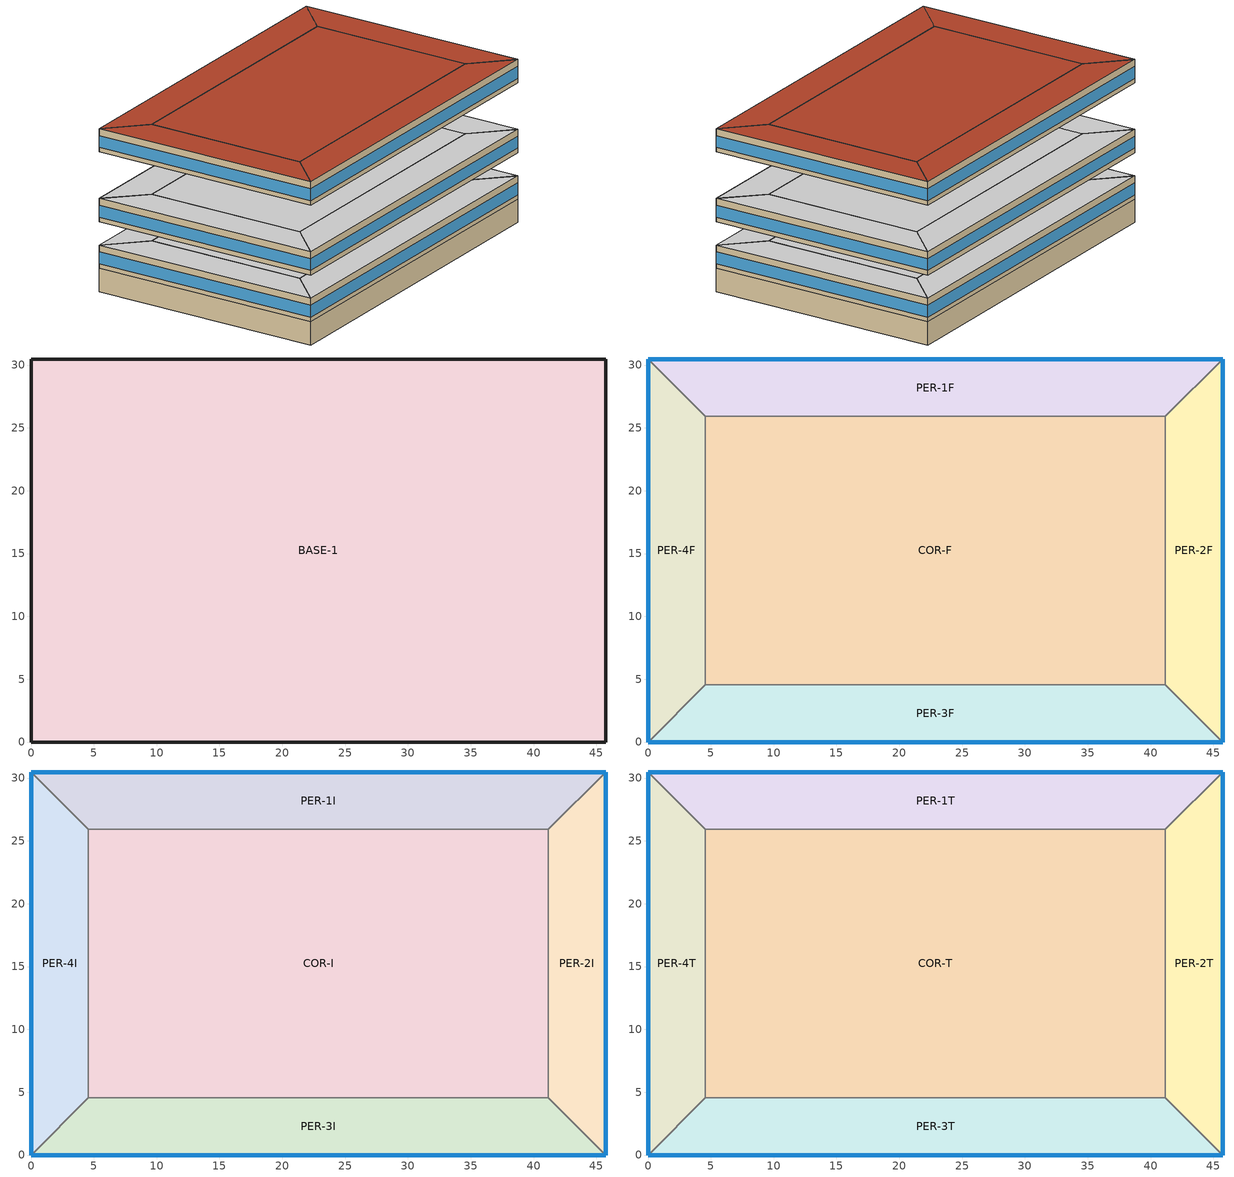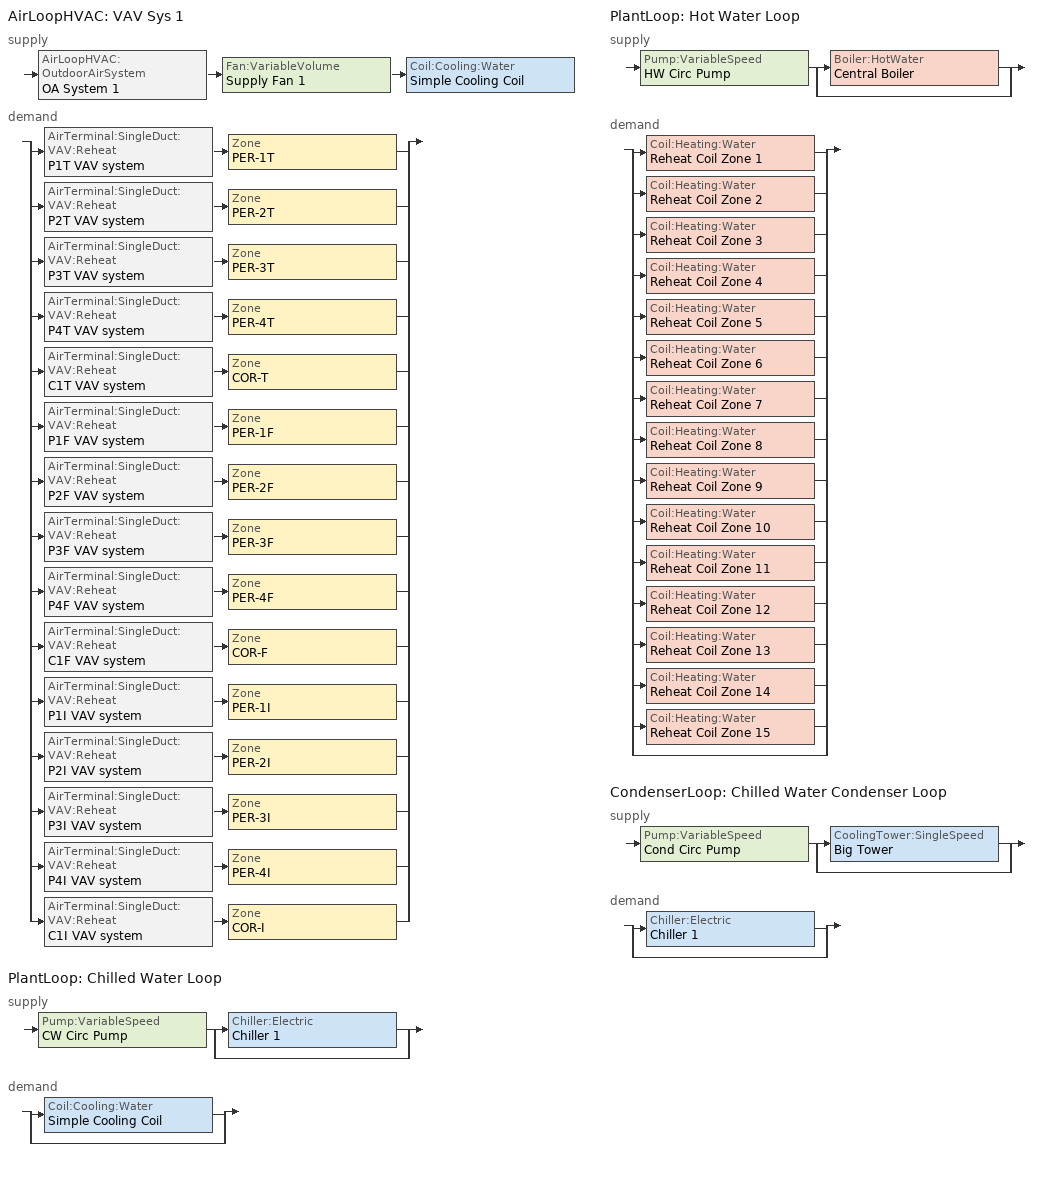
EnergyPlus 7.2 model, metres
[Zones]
BASE-1
 floor ground (SLAB-1): 45.72,30.48 45.72,0 0,0 0,30.48 z-3.05
 wall ground (SLAB-1): 45.72,30.48 0,30.48 0,0 45.72,0 45.72,30.48 z-3.05:0
PER-1F
 floor to BASE-1 (FLOOR-1): 4.57,25.91 0,30.48 45.72,30.48 41.15,25.91 z0
 wall outside (WALL-1): 45.72,30.48 0,30.48 z0:3.05
 wall to PER-4F (INTWALL-1): 0,30.48 4.57,25.91 z0:3.05
 wall to COR-F (INTWALL-1): 4.57,25.91 41.15,25.91 z0:3.05
 wall to PER-2F (INTWALL-1): 41.15,25.91 45.72,30.48 z0:3.05
 window (COMPOSITE): 45.72,30.48 0,30.48 z0.61:2.13
 ceiling adiabatic (CEILING-1): 41.15,25.91 45.72,30.48 0,30.48 4.57,25.91 z3.05
PER-2F
 floor to BASE-1 (FLOOR-1): 41.15,25.91 45.72,30.48 45.72,0 41.15,4.57 z0
 wall outside (WALL-1): 45.72,0 45.72,30.48 z0:3.05
 wall to COR-F (INTWALL-1): 41.15,25.91 41.15,4.57 z0:3.05
 wall to PER-3F (INTWALL-1): 41.15,4.57 45.72,0 z0:3.05
 window (COMPOSITE): 45.72,0 45.72,30.48 z0.61:2.13
 ceiling adiabatic (CEILING-1): 41.15,4.57 45.72,0 45.72,30.48 41.15,25.91 z3.05
PER-3F
 floor to BASE-1 (FLOOR-1): 41.15,4.57 45.72,0 0,0 4.57,4.57 z0
 wall outside (WALL-1): 0,0 45.72,0 z0:3.05
 wall to COR-F (INTWALL-1): 41.15,4.57 4.57,4.57 z0:3.05
 wall to PER-4F (INTWALL-1): 4.57,4.57 0,0 z0:3.05
 window (COMPOSITE): 0,0 45.72,0 z0.61:2.13
 ceiling adiabatic (CEILING-1): 4.57,4.57 0,0 45.72,0 41.15,4.57 z3.05
PER-4F
 floor to BASE-1 (FLOOR-1): 4.57,4.57 0,0 0,30.48 4.57,25.91 z0
 wall outside (WALL-1): 0,30.48 0,0 z0:3.05
 wall to COR-F (INTWALL-1): 4.57,4.57 4.57,25.91 z0:3.05
 window (COMPOSITE): 0,30.48 0,0 z0.61:2.13
 ceiling adiabatic (CEILING-1): 4.57,25.91 0,30.48 0,0 4.57,4.57 z3.05
COR-F
 floor to BASE-1 (FLOOR-1): 41.15,25.91 41.15,4.57 4.57,4.57 4.57,25.91 z0
 ceiling adiabatic (CEILING-1): 4.57,25.91 4.57,4.57 41.15,4.57 41.15,25.91 z3.05
PER-1I
 floor adiabatic (FLOOR-1): 4.57,25.91 0,30.48 45.72,30.48 41.15,25.91 z6.1
 wall outside (WALL-1): 45.72,30.48 0,30.48 z6.1:9.14
 wall to PER-4I (INTWALL-1): 0,30.48 4.57,25.91 z6.1:9.14
 wall to COR-I (INTWALL-1): 4.57,25.91 41.15,25.91 z6.1:9.14
 wall to PER-2I (INTWALL-1): 41.15,25.91 45.72,30.48 z6.1:9.14
 window (COMPOSITE): 45.72,30.48 0,30.48 z6.71:8.23
 ceiling adiabatic (CEILING-1): 41.15,25.91 45.72,30.48 0,30.48 4.57,25.91 z9.14
PER-2I
 floor adiabatic (FLOOR-1): 41.15,25.91 45.72,30.48 45.72,0 41.15,4.57 z6.1
 wall outside (WALL-1): 45.72,0 45.72,30.48 z6.1:9.14
 wall to COR-I (INTWALL-1): 41.15,25.91 41.15,4.57 z6.1:9.14
 wall to PER-3I (INTWALL-1): 41.15,4.57 45.72,0 z6.1:9.14
 window (COMPOSITE): 45.72,0 45.72,30.48 z6.71:8.23
 ceiling adiabatic (CEILING-1): 41.15,4.57 45.72,0 45.72,30.48 41.15,25.91 z9.14
PER-3I
 floor adiabatic (FLOOR-1): 41.15,4.57 45.72,0 0,0 4.57,4.57 z6.1
 wall outside (WALL-1): 0,0 45.72,0 z6.1:9.14
 wall to COR-I (INTWALL-1): 41.15,4.57 4.57,4.57 z6.1:9.14
 wall to PER-4I (INTWALL-1): 4.57,4.57 0,0 z6.1:9.14
 window (COMPOSITE): 0,0 45.72,0 z6.71:8.23
 ceiling adiabatic (CEILING-1): 4.57,4.57 0,0 45.72,0 41.15,4.57 z9.14
PER-4I
 floor adiabatic (FLOOR-1): 4.57,4.57 0,0 0,30.48 4.57,25.91 z6.1
 wall outside (WALL-1): 0,30.48 0,0 z6.1:9.14
 wall to COR-I (INTWALL-1): 4.57,4.57 4.57,25.91 z6.1:9.14
 window (COMPOSITE): 0,30.48 0,0 z6.71:8.23
 ceiling adiabatic (CEILING-1): 4.57,25.91 0,30.48 0,0 4.57,4.57 z9.14
COR-I
 floor adiabatic (FLOOR-1): 41.15,25.91 41.15,4.57 4.57,4.57 4.57,25.91 z6.1
 ceiling adiabatic (CEILING-1): 4.57,25.91 4.57,4.57 41.15,4.57 41.15,25.91 z9.14
PER-1T
 floor adiabatic (FLOOR-1): 4.57,25.91 0,30.48 45.72,30.48 41.15,25.91 z15.24
 wall outside (WALL-1): 45.72,30.48 0,30.48 z15.24:18.29
 wall to PER-4T (INTWALL-1): 0,30.48 4.57,25.91 z15.24:18.29
 wall to COR-T (INTWALL-1): 4.57,25.91 41.15,25.91 z15.24:18.29
 wall to PER-2T (INTWALL-1): 41.15,25.91 45.72,30.48 z15.24:18.29
 window (COMPOSITE): 45.72,30.48 0,30.48 z15.85:17.37
 roof outside (ROOF-1): 41.15,25.91 45.72,30.48 0,30.48 4.57,25.91 z18.29
PER-2T
 floor adiabatic (FLOOR-1): 41.15,25.91 45.72,30.48 45.72,0 41.15,4.57 z15.24
 wall outside (WALL-1): 45.72,0 45.72,30.48 z15.24:18.29
 wall to COR-T (INTWALL-1): 41.15,25.91 41.15,4.57 z15.24:18.29
 wall to PER-3T (INTWALL-1): 41.15,4.57 45.72,0 z15.24:18.29
 window (COMPOSITE): 45.72,0 45.72,30.48 z15.85:17.37
 roof outside (ROOF-1): 41.15,4.57 45.72,0 45.72,30.48 41.15,25.91 z18.29
PER-3T
 floor adiabatic (FLOOR-1): 41.15,4.57 45.72,0 0,0 4.57,4.57 z15.24
 wall outside (WALL-1): 0,0 45.72,0 z15.24:18.29
 wall to COR-T (INTWALL-1): 41.15,4.57 4.57,4.57 z15.24:18.29
 wall to PER-4T (INTWALL-1): 4.57,4.57 0,0 z15.24:18.29
 window (COMPOSITE): 0,0 45.72,0 z15.85:17.37
 roof outside (ROOF-1): 4.57,4.57 0,0 45.72,0 41.15,4.57 z18.29
PER-4T
 floor adiabatic (FLOOR-1): 4.57,4.57 0,0 0,30.48 4.57,25.91 z15.24
 wall outside (WALL-1): 0,30.48 0,0 z15.24:18.29
 wall to COR-T (INTWALL-1): 4.57,4.57 4.57,25.91 z15.24:18.29
 window (COMPOSITE): 0,30.48 0,0 z15.85:17.37
 roof outside (ROOF-1): 4.57,25.91 0,30.48 0,0 4.57,4.57 z18.29
COR-T
 floor adiabatic (FLOOR-1): 41.15,25.91 41.15,4.57 4.57,4.57 4.57,25.91 z15.24
 roof outside (ROOF-1): 4.57,25.91 4.57,4.57 41.15,4.57 41.15,25.91 z18.29
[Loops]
AirLoopHVAC 'VAV Sys 1'
 supply: AirLoopHVAC:OutdoorAirSystem 'OA System 1' > Fan:VariableVolume 'Supply Fan 1' > Coil:Cooling:Water 'Simple Cooling Coil'
 demand: split
  | AirTerminal:SingleDuct:VAV:Reheat 'P1T VAV system' > Zone 'PER-1T'
  | AirTerminal:SingleDuct:VAV:Reheat 'P2T VAV system' > Zone 'PER-2T'
  | AirTerminal:SingleDuct:VAV:Reheat 'P3T VAV system' > Zone 'PER-3T'
  | AirTerminal:SingleDuct:VAV:Reheat 'P4T VAV system' > Zone 'PER-4T'
  | AirTerminal:SingleDuct:VAV:Reheat 'C1T VAV system' > Zone 'COR-T'
  | AirTerminal:SingleDuct:VAV:Reheat 'P1F VAV system' > Zone 'PER-1F'
  | AirTerminal:SingleDuct:VAV:Reheat 'P2F VAV system' > Zone 'PER-2F'
  | AirTerminal:SingleDuct:VAV:Reheat 'P3F VAV system' > Zone 'PER-3F'
  | AirTerminal:SingleDuct:VAV:Reheat 'P4F VAV system' > Zone 'PER-4F'
  | AirTerminal:SingleDuct:VAV:Reheat 'C1F VAV system' > Zone 'COR-F'
  | AirTerminal:SingleDuct:VAV:Reheat 'P1I VAV system' > Zone 'PER-1I'
  | AirTerminal:SingleDuct:VAV:Reheat 'P2I VAV system' > Zone 'PER-2I'
  | AirTerminal:SingleDuct:VAV:Reheat 'P3I VAV system' > Zone 'PER-3I'
  | AirTerminal:SingleDuct:VAV:Reheat 'P4I VAV system' > Zone 'PER-4I'
  | AirTerminal:SingleDuct:VAV:Reheat 'C1I VAV system' > Zone 'COR-I'
PlantLoop 'Chilled Water Loop'
 supply: Pump:VariableSpeed 'CW Circ Pump' > split
  | Chiller:Electric 'Chiller 1'
  | bypass
 demand: split
  | Coil:Cooling:Water 'Simple Cooling Coil'
  | bypass
PlantLoop 'Hot Water Loop'
 supply: Pump:VariableSpeed 'HW Circ Pump' > split
  | Boiler:HotWater 'Central Boiler'
  | bypass
 demand: split
  | Coil:Heating:Water 'Reheat Coil Zone 1'
  | Coil:Heating:Water 'Reheat Coil Zone 2'
  | Coil:Heating:Water 'Reheat Coil Zone 3'
  | Coil:Heating:Water 'Reheat Coil Zone 4'
  | Coil:Heating:Water 'Reheat Coil Zone 5'
  | Coil:Heating:Water 'Reheat Coil Zone 6'
  | Coil:Heating:Water 'Reheat Coil Zone 7'
  | Coil:Heating:Water 'Reheat Coil Zone 8'
  | Coil:Heating:Water 'Reheat Coil Zone 9'
  | Coil:Heating:Water 'Reheat Coil Zone 10'
  | Coil:Heating:Water 'Reheat Coil Zone 11'
  | Coil:Heating:Water 'Reheat Coil Zone 12'
  | Coil:Heating:Water 'Reheat Coil Zone 13'
  | Coil:Heating:Water 'Reheat Coil Zone 14'
  | Coil:Heating:Water 'Reheat Coil Zone 15'
  | bypass
CondenserLoop 'Chilled Water Condenser Loop'
 supply: Pump:VariableSpeed 'Cond Circ Pump' > split
  | CoolingTower:SingleSpeed 'Big Tower'
  | bypass
 demand: split
  | Chiller:Electric 'Chiller 1'
  | bypass
[Building]
Building: North Axis {deg}=0; Terrain=Suburbs; Loads Convergence Tolerance Value=0.04; Temperature Convergence Tolerance Value {deltaC}=0.4; Solar Distribution=MinimalShadowing; Maximum Number of Warmup Days=25; Minimum Number of Warmup Days=6
[SizingPeriod:DesignDay] Day of Month=21; Humidity Condition Type=Wetbulb; Barometric Pressure {Pa}=99063; Rain Indicator=No; Snow Indicator=No; Daylight Saving Time Indicator=No; Solar Model Indicator=ASHRAEClearSky
Name | Month | Day Type | Maximum Dry-Bulb Temperature {C} | Daily Dry-Bulb Temperature Range {deltaC} | Wetbulb or DewPoint at Maximum Dry-Bulb {C} | Wind Speed {m/s} | Wind Direction {deg} | Sky Clearness
CHICAGO_IL_USA Annual Heating 99% Design Conditions DB | 1 | WinterDesignDay | -17.3 | 0 | -17.3 | 4.9 | 270 | 0
CHICAGO_IL_USA Annual Cooling 1% Design Conditions DB/MCWB | 7 | SummerDesignDay | 31.5 | 10.7 | 23 | 5.3 | 230 | 1
[Site:Location]
CHICAGO_IL_USA TMY2-94846: Latitude {deg}=41.78; Longitude {deg}=-87.75; Time Zone {hr}=-6; Elevation {m}=190
[Site:GroundTemperature:BuildingSurface]
20.03, 20.03, 20.13, 20.3, 20.43, 20.52, 20.62, 20.77, 20.78, 20.55, 20.44, 20.2
[Material]
Name | Roughness | Thickness {m} | Conductivity {W/m-K} | Density {kg/m3} | Specific Heat {J/kg-K} | Thermal Absorptance | Solar Absorptance | Visible Absorptance
ST01 | MediumRough | 0.0254 | 1.802 | 2243 | 837 | 0.9 | 0.65 | 0.65
GP02 | MediumSmooth | 0.0159 | 0.16 | 801 | 837 | 0.9 | 0.75 | 0.75
BR01 | VeryRough | 0.0095 | 0.162 | 1121 | 1464 | 0.9 | 0.7 | 0.7
CC24 | MediumRough | 0.1016 | 0.36 | 1282 | 837 | 0.9 | 0.65 | 0.65
AC02 | MediumSmooth | 0.0127 | 0.057 | 288 | 1339 | 0.9 | 0.7 | 0.7
SOIL | Rough | 0.6096 | 1.7308 | 1842.07 | 1.08857 | 0.65 | 0.65 | 0.65
CC15 | MediumRough | 0.1524 | 1.802 | 2243 | 837 | 0.9 | 0.65 | 0.65
MediumFurniture | MediumSmooth | 0.57 | 0.115 | 513 | 1381 | 0.9 | 0.78 | 0.78
[Material:NoMass] Roughness=Rough
Name | Thermal Resistance {m2-K/W} | Thermal Absorptance | Solar Absorptance | Visible Absorptance
IN-W | 0.44 | 0.65 | 0.65 | 0.65
IN-R | 1.602 | 0.65 | 0.65 | 0.65
CP01 | 0.367 | 0.9 | 0.75 | 0.75
[Material:AirGap]
Name | Thermal Resistance {m2-K/W}
AL21 | 0.157
AL33 | 0.162
[WindowMaterial:Glazing]
CLEAR 6MM: Optical Data Type=SpectralAverage; Thickness {m}=0.006; Solar Transmittance at Normal Incidence=0.775; Front Side Solar Reflectance at Normal Incidence=0.071; Back Side Solar Reflectance at Normal Incidence=0.071; Visible Transmittance at Normal Incidence=0.881; Front Side Visible Reflectance at Normal Incidence=0.08; Back Side Visible Reflectance at Normal Incidence=0.08; Infrared Transmittance at Normal Incidence=0; Front Side Infrared Hemispherical Emissivity=0.84; Back Side Infrared Hemispherical Emissivity=0.84; Conductivity {W/m-K}=0.9
[WindowMaterial:Gas]
AIR 6MM: Gas Type=Air; Thickness {m}=0.0063
[Construction]
WALL-1: ST01, IN-W, AL21, GP02
ROOF-1: BR01, CC24, IN-R, AL33, AC02
FLOOR-1: CC24, CP01
CEILING-1: CP01, CC24
SLAB-1: SOIL, CC15
INTWALL-1: GP02, AL21, GP02
Medium Furniture: MediumFurniture
COMPOSITE: CLEAR 6MM, AIR 6MM, CLEAR 6MM
[Zone] Type=1; Ceiling Height {m}=3.048
Name | Multiplier | Volume {m3}
PER-1T; PER-3T; PER-1F; PER-3F | 1 | 573.4156
PER-2T; PER-4T; PER-2F; PER-4F | 1 | 361.0395
COR-T; COR-F | 1 | 2378.61
PER-1I; PER-3I | 4 | 573.4156
PER-2I; PER-4I | 4 | 361.0395
COR-I | 4 | 2378.61
BASE-1 | 1 | 4247.53
[GroundHeatTransfer:Control]
Control1: Run Basement Preprocessor=yes; Run Slab Preprocessor=no
[GroundHeatTransfer:Basement:SimParameters]
F: Multiplier for the ADI solution=0.1; IYRS: Maximum number of yearly iterations:=15
[GroundHeatTransfer:Basement:MatlProps]
NMAT: Number of materials in this domain=6; Density for Foundation Wall {kg/m3}=2242.6; density for Floor Slab {kg/m3}=2242.6; density for Ceiling {kg/m3}=311.66; density for Soil {kg/m3}=1500; density for Gravel {kg/m3}=2000; density for Wood {kg/m3}=448.5; Specific heat for foundation wall {J/kg-K}=880; Specific heat for floor slab {J/kg-K}=880; Specific heat for ceiling {J/kg-K}=1513; Specific heat for soil {J/kg-K}=840; Specific heat for gravel {J/kg-K}=720; Specific heat for wood {J/kg-K}=1630; Thermal conductivity for foundation wall {W/m-K}=1.402; Thermal conductivity for floor slab {W/m-K}=1.402; Thermal conductivity for ceiling {W/m-K}=0.093; thermal conductivity for soil {W/m-K}=0.5; thermal conductivity for gravel {W/m-K}=1.9; thermal conductivity for wood {W/m-K}=0.119
[GroundHeatTransfer:Basement:Insulation]
REXT: R Value of any exterior insulation {m2-K/W}=5; INSFULL: Flag: Is the wall fully insulated?=TRUE
[GroundHeatTransfer:Basement:SurfaceProps]
ALBEDO: Surface albedo for No snow conditions=0.16; ALBEDO: Surface albedo for snow conditions=0.4; EPSLN: Surface emissivity No Snow=0.94; EPSLN: Surface emissivity with Snow=0.86; VEGHT: Surface roughness No snow conditions {cm}=6; VEGHT: Surface roughness Snow conditions {cm}=0.25; PET: Flag, Potential evapotranspiration on?=TRUE
[GroundHeatTransfer:Basement:BldgData]
DWALL: Wall thickness {m}=0.2; DSLAB: Floor slab thickness {m}=0.1; DGRAVXY: Width of gravel pit beside basement wall {m}=0.3; DGRAVZN: Gravel depth extending above the floor slab {m}=0.2; DGRAVZP: Gravel depth below the floor slab {m}=0.1
[GroundHeatTransfer:Basement:Interior]
COND: Flag: Is the basement conditioned?=TRUE; HIN: Downward convection only heat transfer coefficient {W/m2-K}=0.92; HIN: Upward convection only heat transfer coefficient {W/m2-K}=4.04; HIN: Horizontal convection only heat transfer coefficient {W/m2-K}=3.08; HIN: Downward combined (convection and radiation) heat transfer coefficient {W/m2-K}=6.13; HIN: Upward combined (convection and radiation) heat transfer coefficient {W/m2-K}=9.26; HIN: Horizontal combined (convection and radiation) heat transfer coefficient {W/m2-K}=8.29
[GroundHeatTransfer:Basement:ComBldg]
January average temperature {C}=20; February average temperature {C}=20; March average temperature {C}=20; April average temperature {C}=20; May average temperature {C}=20; June average temperature {C}=20; July average temperature {C}=20; August average temperature {C}=20; September average temperature {C}=20; October average temperature {C}=20; November average temperature {C}=20; December average temperature {C}=20; Daily variation sine wave amplitude {deltaC}=0
[GroundHeatTransfer:Basement:EquivSlab]
APRatio: The area to perimeter ratio for this slab {m}=15; EquivSizing: Flag=TRUE
[GroundHeatTransfer:Basement:EquivAutoGrid]
CLEARANCE: Distance from outside of wall to edge of 3-D ground domain {m}=15; SlabDepth: Thickness of the floor slab {m}=0.1; BaseDepth: Depth of the basement wall below grade {m}=2.4
[InternalMass] Construction=Medium Furniture
Name | Zone | Surface Area {m2}
Internal-P1T | PER-1T | 94
Internal-P2T | PER-2T | 59
Internal-P3T | PER-3T | 94
Internal-P4T | PER-4T | 59
Internal-C1T | COR-T | 390
Internal-P1F | PER-1F | 94
Internal-P1I | PER-1I | 94
Internal-P2F | PER-2F | 59
Internal-P2I | PER-2I | 59
Internal-P3F | PER-3F | 94
Internal-P3I | PER-3I | 94
Internal-P4F | PER-4F | 59
Internal-P4I | PER-4I | 59
Internal-C1F | COR-F | 390
Internal-C1I | COR-I | 390
[People] Number of People Schedule=OCC-SCHED; Number of People Calculation Method=people; Activity Level Schedule=PER-1T-ActSchd
Name | Zone or ZoneList | Number of People | Fraction Radiant
PER-1T People 1 | PER-1T | 5.2 | 0.3
COR-T People 1 | COR-T | 21.5 | 0.3
PER-2T People 1 | PER-2T | 3.3 | 0.3
PER-3T People 1 | PER-3T | 5.2 | 0.3
PER-4T People 1 | PER-4T | 3.3 | 0.3
PER-1F People 1 | PER-1F | 5.2 | 0.3
PER-2F People 1 | PER-2F | 3.3 | 0
PER-3F People 1 | PER-3F | 5.2 | 0.3
PER-4F People 1 | PER-4F | 3.3 | 0.3
COR-F People 1 | COR-F | 21.5 | 0.3
PER-1I People 1 | PER-1I | 5.2 | 0.3
PER-2I People 1 | PER-2I | 3.3 | 0.3
PER-3I People 1 | PER-3I | 5.2 | 0.3
PER-4I People 1 | PER-4I | 3.3 | 0.3
COR-I People 1 | COR-I | 21.5 | 0.3
[Lights] Schedule=LIT-SCHED; Design Level Calculation Method=LightingLevel; Return Air Fraction=0; Fraction Radiant=0.3; Fraction Visible=0.2; Fraction Replaceable=0
Name | Zone or ZoneList | Lighting Level {W}
PER-1T Lights 1 | PER-1T | 2632.5
COR-T Lights 1 | COR-T | 10920
PER-2T Lights 1 | PER-2T | 1657.5
PER-3T Lights 1 | PER-3T | 2632.5
PER-4T Lights 1 | PER-4T | 1657.5
PER-1F Lights 1 | PER-1F | 2632.5
PER-2F Lights 1 | PER-2F | 1657.5
PER-3F Lights 1 | PER-3F | 2632.5
PER-4F Lights 1 | PER-4F | 1657.5
COR-F Lights 1 | COR-F | 10920
PER-1I Lights 1 | PER-1I | 2632.5
PER-2I Lights 1 | PER-2I | 1657.5
PER-3I Lights 1 | PER-3I | 2632.5
PER-4I Lights 1 | PER-4I | 1657.5
COR-I Lights 1 | COR-I | 10920
[ElectricEquipment] Schedule=EQP-SCHED; Design Level Calculation Method=EquipmentLevel; Fraction Latent=0; Fraction Lost=0
Name | Zone or ZoneList | Design Level {W} | Fraction Radiant
PER-1T ElecEq 1 | PER-1T | 1518.75 | 0
COR-T ElecEq 1 | COR-T | 6300 | 0.3
PER-2T ElecEq 1 | PER-2T | 956.25 | 0.3
PER-3T ElecEq 1 | PER-3T | 1518.75 | 0.3
PER-4T ElecEq 1 | PER-4T | 956.25 | 0.3
PER-1F ElecEq 1 | PER-1F | 1518.75 | 0.3
PER-2F ElecEq 1 | PER-2F | 956.25 | 0.3
PER-3F ElecEq 1 | PER-3F | 1518.75 | 0.3
PER-4F ElecEq 1 | PER-4F | 956.25 | 0.3
COR-F ElecEq 1 | COR-F | 6300 | 0.3
PER-1I ElecEq 1 | PER-1I | 1518.75 | 0.3
PER-2I ElecEq 1 | PER-2I | 956.25 | 0.3
PER-3I ElecEq 1 | PER-3I | 1518.75 | 0.3
PER-4I ElecEq 1 | PER-4I | 956.25 | 0.3
COR-I ElecEq 1 | COR-I | 6300 | 0.3
[OtherEquipment]
BASE-1 OthEq 1: Zone=BASE-1; Schedule=ALWAYSON; Design Level Calculation Method=EquipmentLevel; Design Level {W}=6766; Fraction Latent=0; Fraction Radiant=0.3; Fraction Lost=0
[ZoneInfiltration:DesignFlowRate] Schedule=INF-SCHED; Design Flow Rate Calculation Method=flow/zone; Constant Term Coefficient=1; Temperature Term Coefficient=0; Velocity Term Coefficient=0; Velocity Squared Term Coefficient=0
Name | Zone or ZoneList | Design Flow Rate {m3/s}
PER-1T Infil 1 | PER-1T | 0.0478
PER-2T Infil 1 | PER-2T | 0.03
PER-3T Infil 1 | PER-3T | 0.0478
PER-4T Infil 1 | PER-4T | 0.03
COR-T Infil 1 | COR-T | 0.1982
PER-1F Infil 1 | PER-1F | 0.0478
PER-2F Infil 1 | PER-2F | 0.03
PER-3F Infil 1 | PER-3F | 0.0478
PER-4F Infil 1 | PER-4F | 0.03
PER-1I Infil 1 | PER-1I | 0.0478
PER-2I Infil 1 | PER-2I | 0.03
PER-3I Infil 1 | PER-3I | 0.0478
PER-4I Infil 1 | PER-4I | 0.03
COR-F Infil 1 | COR-F | 0.1982
COR-I Infil 1 | COR-I | 0.1982
BASE-1 Infil 1 | BASE-1 | 1.888
[Sizing:Zone] Zone Cooling Design Supply Air Temperature Input Method=SupplyAirTemperature; Zone Cooling Design Supply Air Temperature {C}=14; Zone Heating Design Supply Air Temperature Input Method=SupplyAirTemperature; Zone Heating Design Supply Air Temperature {C}=50; Zone Cooling Design Supply Air Humidity Ratio {kgWater/kgDryAir}=0.009; Zone Heating Design Supply Air Humidity Ratio {kgWater/kgDryAir}=0.004; Cooling Design Air Flow Method=DesignDay; Cooling Design Air Flow Rate {m3/s}=0; Heating Design Air Flow Method=DesignDay; Heating Design Air Flow Rate {m3/s}=0
Name | Design Specification Outdoor Air Object | Zone Heating Sizing Factor | Zone Cooling Sizing Factor
PER-1T | SZ DSOA PER-1T | 0 | 0
PER-4F | SZ DSOA PER-4F | 0.8 | 0.8
COR-I | SZ DSOA COR-I | 1.1 | 1.1
[DesignSpecification:OutdoorAir] Outdoor Air Method=flow/person; Outdoor Air Flow per Person {m3/s-person}=0.00944; Outdoor Air Flow per Zone Floor Area {m3/s-m2}=0; Outdoor Air Flow per Zone {m3/s}=0
SZ DSOA PER-1T; SZ DSOA PER-4F; SZ DSOA COR-I
[Sizing:System]
VAV Sys 1: Type of Load to Size On=sensible; Design Outdoor Air Flow Rate {m3/s}=autosize; Minimum System Air Flow Ratio=0.3; Preheat Design Temperature {C}=7; Preheat Design Humidity Ratio {kgWater/kgDryAir}=0.008; Precool Design Temperature {C}=11; Precool Design Humidity Ratio {kgWater/kgDryAir}=0.008; Central Cooling Design Supply Air Temperature {C}=13; Central Heating Design Supply Air Temperature {C}=16; Sizing Option=noncoincident; 100% Outdoor Air in Cooling=no; 100% Outdoor Air in Heating=no; Central Cooling Design Supply Air Humidity Ratio {kgWater/kgDryAir}=0.008; Central Heating Design Supply Air Humidity Ratio {kgWater/kgDryAir}=0.008; Cooling Design Air Flow Method=DesignDay; Cooling Design Air Flow Rate {m3/s}=0; Heating Design Air Flow Method=DesignDay; Heating Design Air Flow Rate {m3/s}=0
[Sizing:Plant]
Name | Loop Type | Design Loop Exit Temperature {C} | Loop Design Temperature Difference {deltaC}
Hot Water Loop | heating | 60 | 11
Chilled Water Loop | cooling | 6.67 | 6.67
Chilled Water Condenser Loop | condenser | 29.5 | 5.6
[PlantLoop] Fluid Type=Water; Maximum Loop Flow Rate {m3/s}=autosize; Minimum Loop Flow Rate {m3/s}=0; Plant Loop Volume {m3}=autocalculate; Load Distribution Scheme=Sequential
Name | Plant Equipment Operation Scheme | Maximum Loop Temperature {C} | Minimum Loop Temperature {C}
Chilled Water Loop | CW Loop Operation | 98 | 5
Hot Water Loop | Hot Loop Operation | 100 | 10
[SetpointManager:Scheduled] Control Variable=Temperature
Name | Schedule | Setpoint Node or NodeList
Chilled Water Loop Setpoint Manager | CW Temp Schedule | Chilled Water Loop Setpoint Node List
Hot Water Loop Setpoint Manager | HW Loop Temp Schedule | Hot Water Loop Setpoint Node List
Chilled Water Condenser Loop Setpoint Manager | Condenser Temp Schedule | Chilled Water Condenser Loop Setpoint Node List
Supply Air temp Manager | Seasonal Reset Supply Air Temp Sch | Supply Air Temp Node
Chiller 1 Setpoint Manager | CW Temp Schedule | Central Chiller Outlet Node
Central Boiler Setpoint Manager | HW Loop Temp Schedule | Central Boiler Outlet Node
[CondenserLoop]
Chilled Water Condenser Loop: Fluid Type=Water; Condenser Equipment Operation Scheme=Tower Loop Operation; Maximum Loop Temperature {C}=80; Minimum Loop Temperature {C}=5; Maximum Loop Flow Rate {m3/s}=autosize; Minimum Loop Flow Rate {m3/s}=0; Condenser Loop Volume {m3}=autocalculate; Load Distribution Scheme=Sequential
[PlantEquipmentOperationSchemes] Control Scheme 1 Schedule=ALWAYSON
Name | Control Scheme 1
CW Loop Operation | Chiller operation
Hot Loop Operation | Boiler operation
[CondenserEquipmentOperationSchemes]
Tower Loop Operation: Control Scheme 1=Year Round Tower Operation; Control Scheme 1 Schedule=ALWAYSON
[PlantEquipmentOperation:CoolingLoad] Load Range 1 Lower Limit {W}=0
Name | Load Range 1 Upper Limit {W} | Range 1 Equipment List
Chiller operation | 4000000 | All Chillers
Year Round Tower Operation | 90000000 | All Towers
[PlantEquipmentOperation:HeatingLoad]
Boiler operation: Load Range 1 Lower Limit {W}=0; Load Range 1 Upper Limit {W}=10000000; Range 1 Equipment List=heating plant
[PlantEquipmentList]
All Chillers: Chiller 1
heating plant: Central Boiler
[CondenserEquipmentList]
All Towers: Big Tower
[AirLoopHVAC]
VAV Sys 1: Design Supply Air Flow Rate {m3/s}=autosize
[AvailabilityManager:Scheduled]
VAV Sys 1 Avail: Schedule=AirSysAvailSched
[Controller:WaterCoil]
Main Cooling Coil Controller: Control Variable=Temperature; Action=REVERSE; Actuator Variable=FLOW; Maximum Actuated Flow {m3/s}=autosize; Minimum Actuated Flow {m3/s}=0
[Controller:OutdoorAir]
OA Controller 1: Minimum Outdoor Air Flow Rate {m3/s}=autosize; Maximum Outdoor Air Flow Rate {m3/s}=autosize; Economizer Control Type=NoEconomizer; Economizer Control Action Type=ModulateFlow; Economizer Maximum Limit Dry-Bulb Temperature {C}=19; Economizer Minimum Limit Dry-Bulb Temperature {C}=4; Lockout Type=NoLockout; Minimum Limit Type=FixedMinimum
[Zone equipment]
PER-1T: P1T VAV system
PER-2T: P2T VAV system
PER-3T: P3T VAV system
PER-4T: P4T VAV system
COR-T: C1T VAV system
PER-1F: P1F VAV system
PER-2F: P2F VAV system
PER-3F: P3F VAV system
PER-4F: P4F VAV system
COR-F: C1F VAV system
PER-1I: P1I VAV system
PER-2I: P2I VAV system
PER-3I: P3I VAV system
PER-4I: P4I VAV system
COR-I: C1I VAV system
[ZoneControl:Thermostat] Control Type Schedule=Dual Control; Control 1=DualSetPoint
Name | Zone or ZoneList
P1T Thermostat | PER-1T
P2T Thermostat | PER-2T
P3T Thermostat | PER-3T
P4T Thermostat | PER-4T
C1T Thermostat | COR-T
P1F Thermostat | PER-1F
P2F Thermostat | PER-2F
P3F Thermostat | PER-3F
P4F Thermostat | PER-4F
C1F Thermostat | COR-F
P1I Thermostat | PER-1I
P2I Thermostat | PER-2I
P3I Thermostat | PER-3I
P4I Thermostat | PER-4I
C1I Thermostat | COR-I
[ThermostatSetpoint:DualSetpoint]
DualSetPoint: Heating Setpoint Temperature Schedule=HEAT1; Cooling Setpoint Temperature Schedule=COOL1
[AirTerminal:SingleDuct:VAV:Reheat] Availability Schedule=AirSysAvailSched; Maximum Air Flow Rate {m3/s}=autosize; Zone Minimum Air Flow Input Method=Constant; Maximum Hot Water or Steam Flow Rate {m3/s}=autosize; Minimum Hot Water or Steam Flow Rate {m3/s}=0; Convergence Tolerance=0.00025; Damper Heating Action=NORMAL; Maximum Flow per Zone Floor Area During Reheat {m3/s-m2}=AUTOCALCULATE; Maximum Flow Fraction During Reheat=AUTOCALCULATE
Name | Constant Minimum Air Flow Fraction | Reheat Coil
P1T VAV system | 0.3 | Reheat Coil Zone 1
P2T VAV system | 0.3 | Reheat Coil Zone 2
P3T VAV system | 0.3 | Reheat Coil Zone 3
P4T VAV system | 0.3 | Reheat Coil Zone 4
C1T VAV system | 0.5 | Reheat Coil Zone 5
P1F VAV system | 0.3 | Reheat Coil Zone 6
P2F VAV system | 0.3 | Reheat Coil Zone 7
P3F VAV system | 0.3 | Reheat Coil Zone 8
P4F VAV system | 0.3 | Reheat Coil Zone 9
C1F VAV system | 0.5 | Reheat Coil Zone 10
P1I VAV system | 0.3 | Reheat Coil Zone 11
P2I VAV system | 0.3 | Reheat Coil Zone 12
P3I VAV system | 0.3 | Reheat Coil Zone 13
P4I VAV system | 0.3 | Reheat Coil Zone 14
C1I VAV system | 0.5 | Reheat Coil Zone 15
[Chiller:Electric]
Chiller 1: Condenser Type=WaterCooled; Nominal Capacity {W}=autosize; Nominal COP {W/W}=3.2; Minimum Part Load Ratio=0; Maximum Part Load Ratio=1; Optimum Part Load Ratio=0.65; Design Condenser Inlet Temperature {C}=29.44; Temperature Rise Coefficient=2.682759; Design Chilled Water Outlet Temperature {C}=6.667; Design Chilled Water Flow Rate {m3/s}=autosize; Design Condenser Fluid Flow Rate {m3/s}=autosize; Coefficient 1 of Capacity Ratio Curve=0.944836; Coefficient 2 of Capacity Ratio Curve=-0.0570088; Coefficient 3 of Capacity Ratio Curve=-0.00185486; Coefficient 1 of Power Ratio Curve=1.907846; Coefficient 2 of Power Ratio Curve=-1.20499; Coefficient 3 of Power Ratio Curve=0.263462; Coefficient 1 of Full Load Ratio Curve=0.03303; Coefficient 2 of Full Load Ratio Curve=0.6852; Coefficient 3 of Full Load Ratio Curve=0.2818; Chilled Water Outlet Temperature Lower Limit {C}=5; Chiller Flow Mode=VariableFlow
[Boiler:HotWater]
Central Boiler: Fuel Type=NaturalGas; Nominal Capacity {W}=autosize; Nominal Thermal Efficiency=0.8; Efficiency Curve Temperature Evaluation Variable=LeavingBoiler; Normalized Boiler Efficiency Curve=BoilerEfficiency; Design Water Outlet Temperature {C}=81; Design Water Flow Rate {m3/s}=autosize; Minimum Part Load Ratio=0; Maximum Part Load Ratio=1.2; Optimum Part Load Ratio=1; Water Outlet Upper Temperature Limit {C}=100; Boiler Flow Mode=VariableFlow
[Pump:VariableSpeed] Rated Flow Rate {m3/s}=autosize; Rated Pump Head {Pa}=179352; Rated Power Consumption {W}=autosize; Motor Efficiency=0.9; Fraction of Motor Inefficiencies to Fluid Stream=0; Coefficient 1 of the Part Load Performance Curve=0; Coefficient 2 of the Part Load Performance Curve=1; Coefficient 3 of the Part Load Performance Curve=0; Coefficient 4 of the Part Load Performance Curve=0; Minimum Flow Rate {m3/s}=0; Pump Control Type=INTERMITTENT
Name | Pump Flow Rate Schedule
Cond Circ Pump; CW Circ Pump | CoolingAvailSched
HW Circ Pump
[CoolingTower:SingleSpeed]
Big Tower: Design Water Flow Rate {m3/s}=autosize; Design Air Flow Rate {m3/s}=autosize; Fan Power at Design Air Flow Rate {W}=autosize; U-Factor Times Area Value at Design Air Flow Rate {W/K}=autosize; Air Flow Rate in Free Convection Regime {m3/s}=0; U-Factor Times Area Value at Free Convection Air Flow Rate {W/K}=0
[Coil:Cooling:Water]
Simple Cooling Coil: Availability Schedule=CoolingAvailSched; Design Water Flow Rate {m3/s}=autosize; Design Air Flow Rate {m3/s}=autosize; Design Inlet Water Temperature {C}=autosize; Design Inlet Air Temperature {C}=autosize; Design Outlet Air Temperature {C}=autosize; Design Inlet Air Humidity Ratio {kgWater/kgDryAir}=autosize; Design Outlet Air Humidity Ratio {kgWater/kgDryAir}=autosize; Type of Analysis=SimpleAnalysis; Heat Exchanger Configuration=CrossFlow
[Coil:Heating:Water] Availability Schedule=HeatingAvailSched; Performance Input Method=UFactorTimesAreaAndDesignWaterFlowRate; Rated Capacity {W}=autosize; Rated Inlet Water Temperature {C}=82.2; Rated Inlet Air Temperature {C}=16.6; Rated Outlet Water Temperature {C}=71.1; Rated Outlet Air Temperature {C}=32.2
Name | U-Factor Times Area Value {W/K} | Maximum Water Flow Rate {m3/s}
Reheat Coil Zone 1; Reheat Coil Zone 2; Reheat Coil Zone 3; Reheat Coil Zone 4; Reheat Coil Zone 5; Reheat Coil Zone 7; Reheat Coil Zone 8; Reheat Coil Zone 9; Reheat Coil Zone 10; Reheat Coil Zone 11; Reheat Coil Zone 12; Reheat Coil Zone 13; Reheat Coil Zone 14; Reheat Coil Zone 15 | autosize | autosize
Reheat Coil Zone 6 | 4000 | 0.005
[Fan:VariableVolume]
Supply Fan 1: Availability Schedule=AirSysAvailSched; Fan Efficiency=0.7; Pressure Rise {Pa}=1000; Maximum Flow Rate {m3/s}=autosize; Fan Power Minimum Flow Rate Input Method=Fraction; Fan Power Minimum Flow Fraction=0.25; Motor Efficiency=0.9; Motor In Airstream Fraction=1; Fan Power Coefficient 1=0.350712; Fan Power Coefficient 2=0.308505; Fan Power Coefficient 3=-0.541374; Fan Power Coefficient 4=0.871988; Fan Power Coefficient 5=0
[Schedule:Compact]
OCC-SCHED: Through: 12/31, For: Weekdays SummerDesignDay CustomDay1 CustomDay2, Until: 7:00, 0, Until: 8:00, 0.333333, Until: 9:00, 0.666667, Until: 17:00, 1, Until: 18:00, 0.5, Until: 24:00, 0, For: Weekends WinterDesignDay Holidays, Until: 7:00, 0, Until: 8:00, 0.0666667, Until: 9:00, 0.133333, Until: 12:00, 0.2, Until: 13:00, 0.1, Until: 24:00, 0
LIT-SCHED: Through: 12/31, For: Weekdays SummerDesignDay CustomDay1 CustomDay2, Until: 7:00, 0.3, Until: 17:00, 0.9, Until: 24:00, 0.3, For: Weekends WinterDesignDay Holidays, Until: 7:00, 0.3, Until: 12:00, 0.4, Until: 24:00, 0.3
INF-SCHED: Through: 12/31, For: Weekdays SummerDesignDay CustomDay1 CustomDay2, Until: 6:00, 1, Until: 18:00, 0, Until: 24:00, 1, For: Weekends WinterDesignDay Holidays, Until: 6:00, 1, Until: 13:00, 0, Until: 24:00, 1
PER-1T-ACTSCHD: Through: 12/31, For: Alldays, Until: 24:00, 149.48
EQP-SCHED: Through: 12/31, For: Weekdays SummerDesignDay CustomDay1 CustomDay2, Until: 7:00, 0.17, Until: 17:00, 1, Until: 24:00, 0.17, For: Weekends WinterDesignDay Holidays, Until: 24:00, 0.17
ALWAYSON: Through: 12/31, For: Alldays, Until: 24:00, 1
DUAL CONTROL: Through: 12/31, For: Alldays, Until: 24:00, 4
HEAT1: Through: 12/31, For: Weekdays CustomDay1 CustomDay2, Until: 6:00, 12.8, Until: 18:00, 21.1, Until: 24:00, 12.8, For: Weekends Holidays, Until: 6:00, 12.8, Until: 13:00, 21.1, Until: 24:00, 12.8, For: SummerDesignDay, Until: 24:00, 12.8, For: WinterDesignDay, Until: 24:00, 21.1
COOL1: Through: 12/31, For: Weekdays CustomDay1 CustomDay2, Until: 6:00, 32.2, Until: 18:00, 23.9, Until: 24:00, 32.2, For: Weekends Holidays, Until: 6:00, 32.2, Until: 13:00, 23.9, Until: 24:00, 32.2, For: SummerDesignDay, Until: 24:00, 23.9, For: WinterDesignDay, Until: 24:00, 32.2
AIRSYSAVAILSCHED; HEATINGAVAILSCHED; COOLINGAVAILSCHED: Through: 12/31, For: Weekdays SummerDesignDay WinterDesignDay CustomDay1 CustomDay2, Until: 6:00, 0, Until: 18:00, 1, Until: 24:00, 0, For: Weekends Holidays, Until: 6:00, 0, Until: 13:00, 1, Until: 24:00, 0
CW TEMP SCHEDULE: Through: 12/31, For: Alldays, Until: 24:00, 6.67
HW LOOP TEMP SCHEDULE: Through: 12/31, For: Alldays, Until: 24:00, 60
CONDENSER TEMP SCHEDULE: Through: 12/31, For: Alldays, Until: 24:00, 29.5
SEASONAL RESET SUPPLY AIR TEMP SCH: Through: 3/31, For: Alldays, Until: 24:00, 16, Through: 9/30, For: Alldays, Until: 24:00, 13, Through: 12/31, For: Alldays, Until: 24:00, 16
[Curve:Quadratic]
BoilerEfficiency: Coefficient1 Constant=1; Coefficient2 x=0; Coefficient3 x**2=0; Minimum Value of x=0; Maximum Value of x=1
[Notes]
LgOffVAVUsingBasement.idf
Basic file description: Prototypical 6-story large office building of new (post-1980) vintage
in southern U.S. with a central VAVS system.
Highlights: large building, multipliers
Run: autosizing using Chicago winter & summer design days; simulation - 1 winter, 1 summer day.
Simulation Location/Run: CHICAGO_IL_USA TMY2-94846, 2 design days, 2 run periods,
Run Control executes two run periods (see RUN PERIOD object)
Location:                Chicago, IL
Design Days:             CHICAGO_IL_USA Annual Heating 99% Design Conditions DB, MaxDB= -17.3°C
CHICAGO_IL_USA Annual Cooling 1% Design Conditions, MaxDB=  31.5°C MCWB=  23.0°C
Run Period (Weather File): Winter 1/14, Summer 7/7, CHICAGO_IL_USA TMY2-94846
Run Control:             Zone and System sizing with weather file run control (no design days run)
|  |                |  |          6 conditioned floors with unconditioned basement
|  |                |  |          Shell characteristics
|  |                |  |30.48 m   Roof const: built-up roofing, 4" concrete,
|  |                |  |(100 ft)       insulation,air space, acoustic tile
|  |                |  |          Roof insulation: 2.22 m2-K/W (12.6 ft2-hr-F/Btu)
| /                  \ |          Wall insulation: 1.06 m2-K/W (6 ft2-hr-F/Btu)
45.72 m (150 ft)             Window U-value: 3.4 W/m2-K (0.598 Btu/hr-ft2-F)
Window SHGC: 0.782 (0.71 SC)
Window-to-Wall Ratio (WWR): 0.50
Infiltration: 0.0 occupied hrs, 0.30 ACH unoccupied hrs; 2.0 ACH in basement
Basement Wall F-factor: 4.32 W/m-K (2.50 Btu/hr-ft-F)
Each floor is modeled as four perimeter zones and one core zone. The perimeter
zones are all 4.57m (15 ft) deep. Windows are modeled as a horizontal strip of
glazing running the length of each perimeter wall from the middle to the top of
the wall, for a Window-to-Wall Ratio (WWR) of 0.50. The 4 intermediate floors
are modeled as 1 floor with a zone multiplier of 4 applied to each zone. The floors
and ceilings of the zones on the intermediate floor are modeled as adiabatic surfaces.
The building is oriented with its long axis east-west.
Internal loads (peak) are :
Occupancy 36.23 m2/person (390 ft2/person)
Lighting load  12.59 watts/m2 (1.17 watts/ft2)
Equipment load 8.07 watts/m2 (0.75 watt/ft2)
Elevator load 27.75 KW (NOT IMPLEMENTED YET IN THIS FILE)
Hot-water usage 0.889 l/hour/person (0.0039 gal/min/person) (NOT IMPLEMENTED YET IN THIS FILE)
Occupied hours 8 through 18 weekdays, 8 to 13 weekends
Detached Shading:               None
Daylight:                       None
Natural Ventilation:            None
Compact Schedules:              Yes
Solar Distribution:             MinimalShadowing
System controls are:
Heating 21.1 C (70 F) occupied hours, 12,8 C (55 F) unoccupied hours
Cooling 23.9 C (75 F) occupied hours, 32.2 C (90 F) unoccupied hours
The basement is unconditioned but has a constant heat source of 6766 watts representing
the losses from the plant
Heating and cooling turned on 1 hour early, and turned off 1 hour late
Outside-air 25 m3/hr/person (15 CFM/person)
Economizer with limit temperature at 20 C (68 F) (BUT IS SET TO NO ECONOMIZER IN THIS INPUT)
HVAC:     Standard VAV system with minimum outside air , hot water reheat
coils, central chilled water cooling coil. Central Plant is single
hot water boiler, electric compression chiller with water cooled
condenser. All equipment is autosized.
The supply air temperature setpoint is established by a seasonal reset.
Zonal Equipment:                AirTerminal:SingleDuct:VAV:Reheat
Central Air Handling Equipment: Yes
System Equipment Autosize:      Yes
Purchased Cooling:              No
Purchased Heating:              No
Purchased Chilled Water:        No
Purchased Hot Water:            No
Coils:                          Coil:Cooling:Water, Coil:Heating:Water
Pumps:                          Pump:VariableSpeed
Boilers:                        Boiler:HotWater
Chillers:                       Chiller:Electric
Towers:                         CoolingTower:SingleSpeed
Standard Reports:               All Summary Predefined Reports
Timestep or Hourly Variables:   TimeStep
Time bins Report:               None
